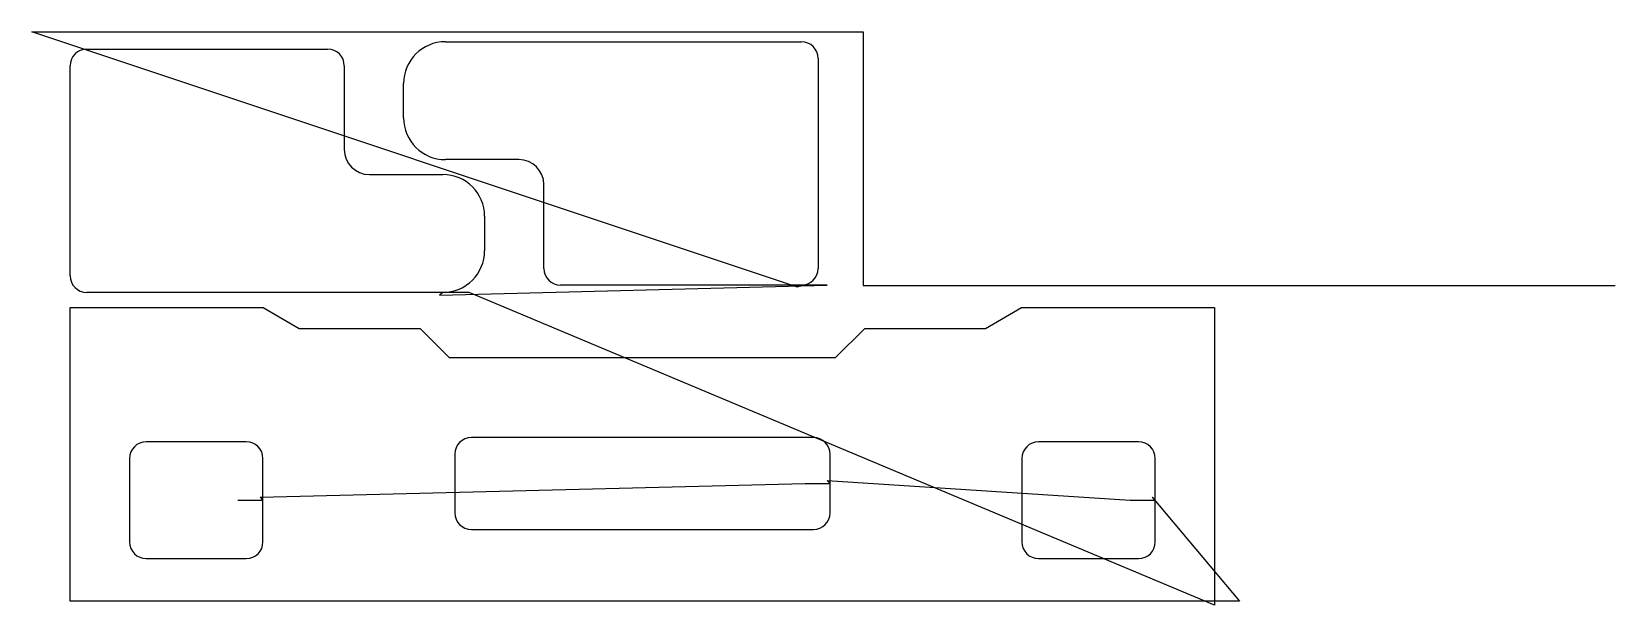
# Model space of a CAD drawing. Header units: metres. Extents: x 986 to 2885, y 14 to 702.
import ezdxf

# ---------------------------------------------------------------- set-up
doc = ezdxf.new("R2010")
doc.units = ezdxf.units.M

msp = doc.modelspace()

# ---------------------------------------------------------------- linework, layer by layer
at = {"layer": 'TOOL_0'}
for p, q in [((1904.197, 395.49), (985.884, 701.592)), ((985.884, 701.592), (1982.854, 701.592)), ((1481.974, 689.548), (1908.974, 689.548)), ((1982.854, 701.592), (1982.854, 397.23)), ((1052.013, 680.722), (1340.813, 680.722)), ((1928.974, 669.548), (1928.974, 417.948)), ((1032.013, 409.122), (1032.013, 660.722)), ((1360.813, 660.722), (1360.813, 560.422)), ((1431.974, 598.248), (1431.974, 639.548)), ((1570.174, 548.248), (1481.974, 548.248)), ((1390.813, 530.422), (1479.013, 530.422)), ((1600.174, 417.948), (1600.174, 518.248)), ((1529.013, 480.422), (1529.013, 439.122)), ((1479.013, 389.122), (1052.013, 389.122)), ((1474.8, 385.983), (1939.846, 397.948)), ((1479.013, 389.122), (1474.8, 385.983)), ((1510.468, 389.122), (1479.013, 389.122)), ((2404.522, 14.099), (1510.468, 389.122)), ((1908.974, 397.948), (1620.174, 397.948)), ((1908.974, 397.948), (1904.197, 395.49)), ((1939.846, 397.948), (1908.974, 397.948)), ((1982.854, 397.23), (2883.997, 397.23)), ((2883.997, 397.23), (2884.997, 397.23)), ((1032.024, 19.192), (1032.024, 370.992)), ((1032.024, 370.992), (1263.515, 370.992)), ((1263.515, 370.992), (1306.816, 345.992)), ((2129.73, 345.992), (2173.031, 370.992)), ((2173.031, 370.992), (2404.522, 370.992)), ((2404.522, 370.992), (2404.522, 19.192)), ((1306.816, 345.992), (1451.646, 345.992)), ((1451.646, 345.992), (1486.646, 310.992)), ((1949.9, 310.992), (1984.9, 345.992)), ((1984.9, 345.992), (2129.73, 345.992)), ((1486.646, 310.992), (1949.9, 310.992)), ((1243.274, 210.092), (1123.274, 210.092)), ((1923.274, 215.092), (1513.274, 215.092)), ((2313.274, 210.092), (2193.274, 210.092)), ((1103.274, 190.092), (1103.274, 90.092)), ((1263.274, 140.092), (1263.274, 190.092)), ((1493.274, 195.092), (1493.274, 125.092)), ((1943.274, 160.092), (1943.274, 195.092)), ((2173.274, 190.092), (2173.274, 90.092)), ((2333.274, 140.092), (2333.274, 190.092)), ((1259.738, 143.628), (1913.274, 160.092)), ((1913.274, 160.092), (1943.274, 160.092)), ((1943.274, 160.092), (1939.738, 163.628)), ((1939.738, 163.628), (2303.274, 140.092)), ((1943.274, 125.092), (1943.274, 160.092)), ((1233.274, 140.092), (1263.274, 140.092)), ((1263.274, 140.092), (1259.738, 143.628)), ((1263.274, 90.092), (1263.274, 140.092)), ((2303.274, 140.092), (2333.274, 140.092)), ((2333.274, 140.092), (2329.738, 143.628)), ((2329.738, 143.628), (2434.34, 19.192)), ((2333.274, 90.092), (2333.274, 140.092)), ((1513.274, 105.092), (1923.274, 105.092)), ((1123.274, 70.092), (1243.274, 70.092)), ((2193.274, 70.092), (2313.274, 70.092)), ((2404.524, 19.192), (1032.024, 19.192)), ((2404.522, 19.192), (2404.522, 14.099)), ((2434.34, 19.192), (2404.524, 19.192))]:
    msp.add_line(p, q, dxfattribs=at)
for centre, radius, start, end in [((1481.974, 639.548), 50, 90, 180), ((1908.974, 669.548), 20, 0, 90), ((1052.013, 660.722), 20, 90, 180), ((1340.813, 660.722), 20, 0, 90), ((1481.974, 598.248), 50, 180, 270), ((1390.813, 560.422), 30, 180, 270), ((1570.174, 518.248), 30, 0, 90), ((1479.013, 480.422), 50, 0, 90), ((1479.013, 439.122), 50, 270, 0), ((1620.174, 417.948), 20, 180, 270), ((1908.974, 417.948), 20, 270, 0), ((1052.013, 409.122), 20, 180, 270), ((1123.274, 190.092), 20, 90, 180), ((1243.274, 190.092), 20, 0, 90), ((1513.274, 195.092), 20, 90, 180), ((1923.274, 195.092), 20, 0, 90), ((2193.274, 190.092), 20, 90, 180), ((2313.274, 190.092), 20, 0, 90), ((1513.274, 125.092), 20, 180, 270), ((1923.274, 125.092), 20, 270, 0), ((1123.274, 90.092), 20, 180, 270), ((1243.274, 90.092), 20, 270, 0), ((2193.274, 90.092), 20, 180, 270), ((2313.274, 90.092), 20, 270, 0)]:
    msp.add_arc(centre, radius, start, end, dxfattribs=at)

doc.saveas('drawing.dxf')
